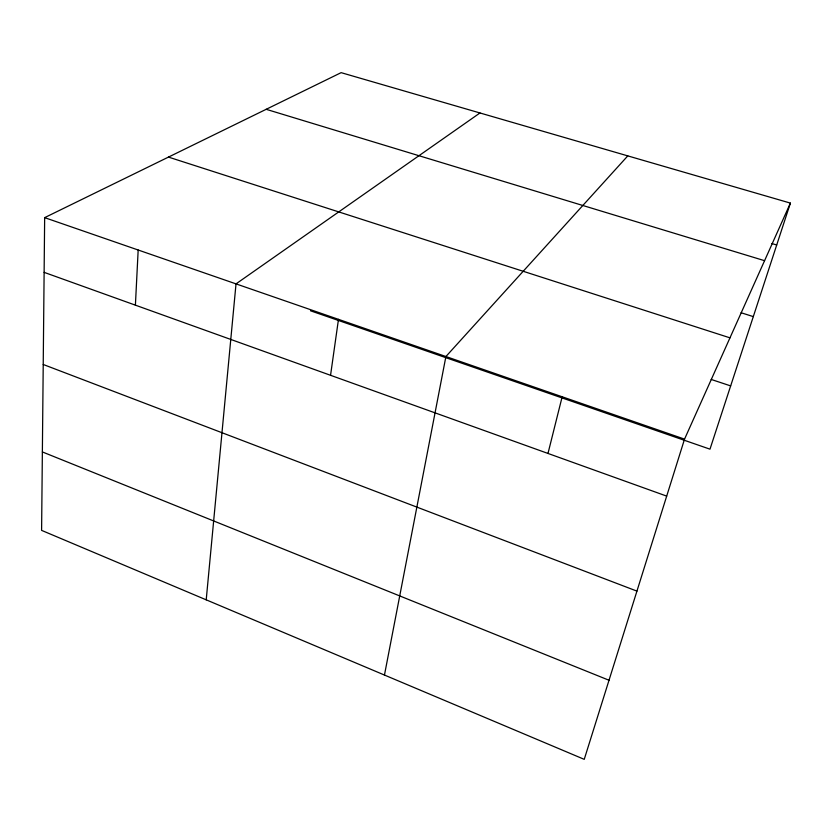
<?xml version="1.0" encoding="UTF-8"?>
<svg xmlns="http://www.w3.org/2000/svg" width="832" height="832" viewBox="0 0 832 832"><rect width="100%" height="100%" fill="white"/><g stroke="black" fill="none" stroke-linecap="round" stroke-linejoin="round"><path stroke-width="1.25" d="M44.658 217.641L41.6 530.379L584.241 759.346L684.538 439.13L790.4 203.102L341.13 72.654L44.658 217.641L684.538 439.13M135.398 305.157L138.174 250.006M206.211 599.841L236.018 283.878L479.97 112.965M330.554 375.294L338.478 319.342M384.457 675.054L445.91 356.533L627.786 155.886M547.986 453.44L562.172 396.77M790.4 203.102L709.987 449.166L310.492 310.783M771.805 243.516L776.714 244.993M266.178 109.304L764.577 260.686M741.094 312.749L753.303 316.607M168.459 157.092L729.966 337.844M711.194 379.444L730.662 385.902M44.127 272.355L666.692 496.111M43.222 364.478L636.938 591.115M42.37 451.932L609.014 680.254"/></g></svg>
